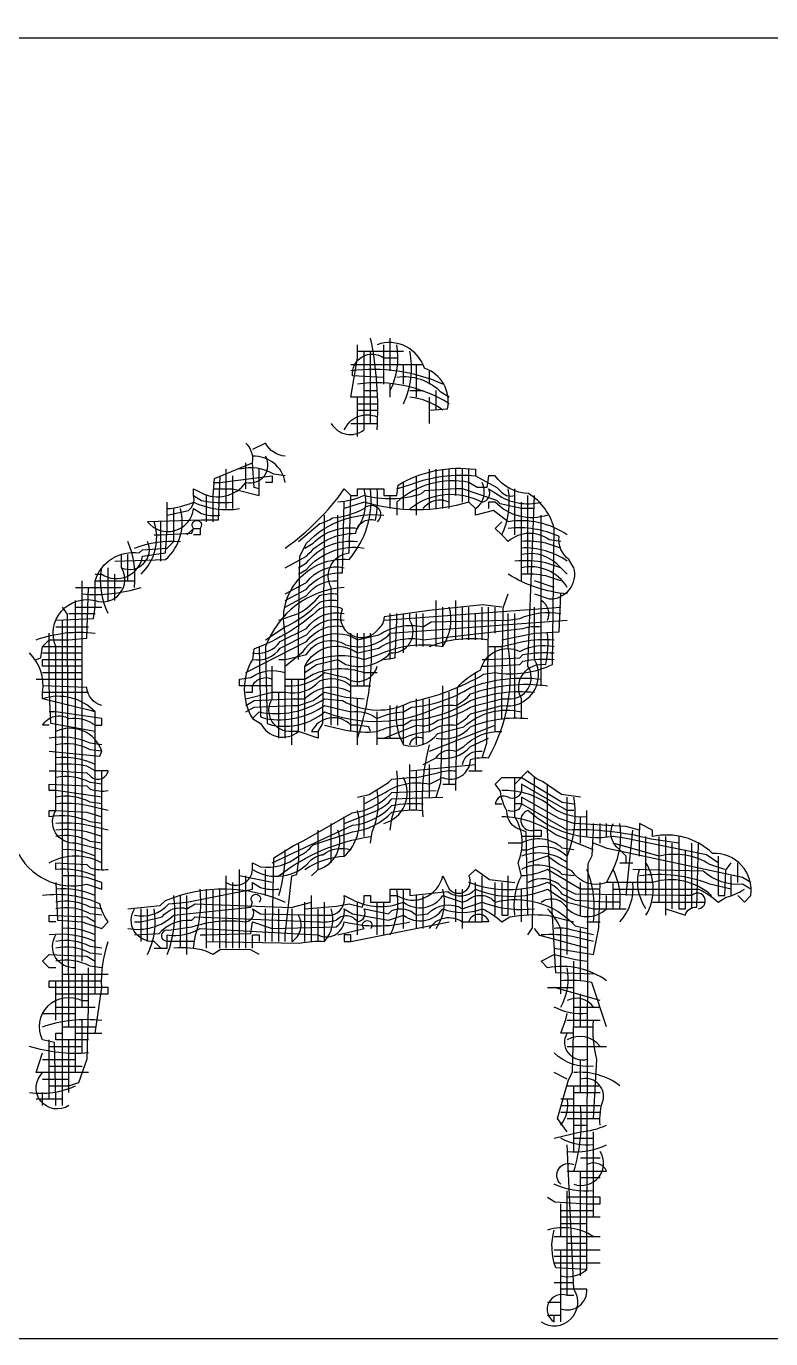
# Model space of a CAD drawing. Extents: x -89996 to 1006241, y -2176 to 440573.
# Drawn here: x 786199 to 786500, y 144545 to 145076 of the extents above; entities that cross this region are included whole.
import ezdxf

# ---------------------------------------------------------------- set-up
doc = ezdxf.new("R2010")
doc.units = 0
doc.header["$LTSCALE"] = 1000
doc.header["$MEASUREMENT"] = 0
doc.layers.add('PUB_TITLE', color=4, linetype='Continuous')
doc.layers.add('填充', color=251, linetype='Continuous')

# ---------------------------------------------------------------- blocks, each defined once
blk = doc.blocks.new('afsdff')
at = {"color": 7, "linetype": 'Continuous'}
for points in [[(2541082.2, 1890095.7, 0.067868), (2541077.2, 1890165.7)], [(2541122.2, 1890110.7), (2541135.9, 1890111.9, 0.383587), (2541118.2, 1890142.7, 0.425782), (2541082.2, 1890160.7)], [(2541047.2, 1890100.7, 0.454104), (2541072.2, 1890095.7), (2541072.2, 1890155.7)], [(2541087.2, 1890135.7), (2541063.4, 1890136.9, -0.650874), (2541087.2, 1890150.7), (2541097.2, 1890150.7)], [(2541092.2, 1890125.7, 0.162278), (2541097.2, 1890160.7)], [(2541102.2, 1890115.7, 0.162278), (2541107.2, 1890155.7)], [(2541132.2, 1890130.7, 0.138079), (2541062.2, 1890140.7)], [(2541137.2, 1890115.7, 0.176175), (2541067.2, 1890130.7)], [(2541137.2, 1890120.7), (2541130.9, 1890124.4, 0.242074), (2541097.2, 1890135.7)], [(2541132.2, 1890110.7, 0.141662), (2541107.2, 1890120.7)], [(2541057.2, 1890095.7, -0.41678), (2541082.2, 1890105.7)], [(2540992.2, 1890050.7), (2540988.4, 1890051.9), (2540987.2, 1890070.7, 0.245916), (2540982.2, 1890085.7)], [(2541012.2, 1890075.7, -0.261951), (2540997.2, 1890085.7), (2540987.2, 1890080.7)], [(2540942.2, 1890045.7), (2540942.2, 1890050.7), (2540948.2, 1890047.7, 0.368216), (2540982.2, 1890055.7, 0.651485), (2540997.2, 1890075.7)], [(2541012.2, 1890055.7, 0.37594), (2540987.2, 1890075.7)], [(2541012.2, 1890060.7), (2541003.4, 1890061.9, 0.202304), (2540977.2, 1890065.7)], [(2541012.2, 1890005.7, 0.083746), (2541057.2, 1890050.7), (2541062.2, 1890045.7), (2541067.2, 1890045.7), (2541067.2, 1890050.7), (2541087.2, 1890050.7), (2541087.2, 1890045.7), (2541097.2, 1890045.7), (2541098.2, 1890053.7, -0.169946), (2541157.2, 1890065.7), (2541157.2, 1890060.7), (2541173.4, 1890051.9), (2541175.9, 1890049.4, 0.312376), (2541187.2, 1890045.7)], [(2540962.2, 1890060.7), (2540960.9, 1890026.9), (2540948.4, 1890026.9), (2540907.2, 1890025.7, 0.672277), (2540942.2, 1890035.7), (2540948.4, 1890031.9, 0.113888), (2540962.2, 1890030.7)], [(2540987.2, 1889875.7), (2540992.2, 1889880.7, 0.199787), (2541042.2, 1889890.7), (2541055.9, 1889889.4, 0.257243), (2541107.8, 1889888.3, 0.079217), (2541163.4, 1889909.4), (2541172.2, 1889910.7, 0.149634), (2541215.9, 1889916.9), (2541217.2, 1890020.7, 0.189534), (2541197.7, 1890047.2, -0.226461), (2541172.2, 1890060.7), (2541167.2, 1890060.7), (2541165.9, 1890051.9), (2541158.4, 1890051.9), (2541152.2, 1890055.7, 0.232761), (2541097.2, 1890040.7), (2541097.2, 1890030.7)], [(2541097.2, 1890050.7), (2541108.4, 1890054.4, -0.116955), (2541157.2, 1890060.7)], [(2541157.2, 1890035.7, 0.377348), (2541162.2, 1890055.7)], [(2540922.2, 1890030.7), (2540938.4, 1890034.4, 0.312376), (2540942.2, 1890045.7), (2540948.4, 1890041.9, 0.071068), (2540972.2, 1890040.7)], [(2541012.2, 1889860.7), (2541012.2, 1889940.7, -0.51783), (2541060.9, 1889996.9, 0.208521), (2541077.2, 1890050.7)], [(2541012.2, 1889990.7), (2541028.4, 1889999.4, -0.22823), (2541065.9, 1890016.9, -0.473879), (2541080.9, 1890026.9, 0.071068), (2541082.2, 1890050.7)], [(2541027.2, 1890005.7), (2541033.4, 1890009.4, -0.242074), (2541067.2, 1890020.7, 0.223304), (2541072.2, 1890050.7)], [(2541047.2, 1889870.7), (2541047.2, 1889975.7, -0.536775), (2541060.9, 1890001.9), (2541062.2, 1890045.7)], [(2541202.2, 1890035.7), (2541192.2, 1890035.7), (2541175.9, 1890039.4), (2541173.4, 1890041.9), (2541147.2, 1890050.7), (2541142.2, 1890050.7), (2541118.4, 1890049.4), (2541115.9, 1890046.9, -0.14492), (2541072.2, 1890045.7, -0.101873), (2541052.2, 1890040.7)], [(2541087.2, 1889860.7), (2541112.2, 1889870.7, 0.24085), (2541128.4, 1889874.4, 0.084026), (2541153.4, 1889884.4), (2541157.2, 1889885.7), (2541177.2, 1889890.7), (2541182.2, 1889890.7, 0.611936), (2541197.2, 1889915.7), (2541202.2, 1890045.7)], [(2541107.2, 1890035.7, -0.300474), (2541162.2, 1890040.7, 0.535184), (2541167.2, 1890050.7), (2541173.4, 1890046.9, 0.220477), (2541207.2, 1890040.7)], [(2541117.2, 1890035.7, -0.377348), (2541137.2, 1890040.7)], [(2541222.2, 1890010.7), (2541213.4, 1890011.9, 0.355326), (2541182.2, 1890010.7), (2541177.2, 1890015.7, 0.154488), (2541182.2, 1890050.7)], [(2540837.2, 1889950.7), (2540865.9, 1889951.9), (2540867.2, 1889960.7), (2540867.2, 1889980.7, -0.374102), (2540900.9, 1890001.9), (2540903.4, 1890004.4), (2540922.2, 1890005.7), (2540927.2, 1890010.7), (2540927.2, 1890035.7)], [(2540867.2, 1889985.7), (2540872.2, 1889985.7, 0.542165), (2540903.4, 1889999.4), (2540920.9, 1890001.9), (2540922.2, 1890020.7), (2540922.2, 1890040.7)], [(2540882.2, 1889995.7), (2540920.9, 1889996.9, 0.287412), (2540932.2, 1890035.7)], [(2540922.2, 1890035.7, 0.086485), (2540942.2, 1890040.7, 0.148998), (2540977.2, 1890035.7)], [(2541012.2, 1889965.7), (2541028.4, 1889974.4, -0.246772), (2541055.9, 1889986.9), (2541057.2, 1890040.7)], [(2541022.2, 1890010.7), (2541038.4, 1890024.4, 0.088412), (2541048.2, 1890028.7, 0.096935), (2541072.2, 1890035.7, -1.114184), (2541082.2, 1890025.7)], [(2541227.2, 1890015.7, 0.190984), (2541182.2, 1890025.7), (2541170.9, 1890034.4), (2541157.2, 1890030.7), (2541157.2, 1890035.7), (2541152.2, 1890040.7, -0.149452), (2541072.2, 1890040.7), (2541057.2, 1890035.7)], [(2541212.2, 1890030.7, -0.288235), (2541172.2, 1890040.7), (2541167.2, 1890040.7), (2541167.2, 1890035.7)], [(2540902.2, 1889985.7, 0.28935), (2540912.2, 1890025.7)], [(2540912.2, 1890015.7), (2540917.2, 1890015.7), (2540940.9, 1890016.9), (2540942.2, 1890020.7, -2.414214), (2540947.2, 1890020.7)], [(2541022.2, 1889920.7), (2541022.2, 1889935.7), (2541023.4, 1889999.4), (2541028.4, 1890009.4, -0.235633), (2541087.2, 1890030.7)], [(2541202.2, 1889970.7), (2541213.4, 1889966.9, 0.507493), (2541232.2, 1889990.7), (2541228.4, 1889996.9, -0.257933), (2541220.9, 1890014.4, 0.135402), (2541182.2, 1890020.7)], [(2540887.2, 1889990.7, 0.691073), (2540907.2, 1890010.7)], [(2540897.2, 1889975.7, 0.123106), (2540892.2, 1890010.7)], [(2540897.2, 1890005.7, -0.114965), (2540932.2, 1890010.7)], [(2541022.2, 1889990.7), (2541028.4, 1889994.4, -0.2615), (2541067.2, 1890010.7)], [(2541022.2, 1889985.7), (2541028.4, 1889989.4, -0.261915), (2541072.2, 1890005.7)], [(2541222.2, 1890005.7), (2541210.9, 1890009.4, 0.071068), (2541192.2, 1890010.7)], [(2541227.2, 1889995.7, 0.165075), (2541192.2, 1890005.7)], [(2540872.2, 1889775.7), (2540852.2, 1889780.7, -0.611936), (2540837.2, 1889805.7), (2540837.2, 1889930.7, -0.615268), (2540867.2, 1889965.7, 0.716283), (2540887.2, 1889990.7), (2540887.2, 1890000.7)], [(2541222.2, 1889990.7), (2541210.9, 1889994.4, 0.071068), (2541187.2, 1889995.7)], [(2541227.2, 1889985.7), (2541222.2, 1889990.7, 0.277977), (2541192.2, 1890000.7)], [(2540877.2, 1889955.7, -0.154488), (2540872.2, 1889990.7)], [(2541012.2, 1889970.7), (2541028.4, 1889979.4, -0.301448), (2541057.2, 1889990.7)], [(2541227.2, 1889970.7, -0.118158), (2541182.2, 1889985.7)], [(2541227.2, 1889975.7, 0.319252), (2541192.2, 1889990.7)], [(2541222.2, 1889980.7), (2541210.9, 1889984.4, 0.071068), (2541192.2, 1889985.7)], [(2540857.2, 1889970.7, 0.09902), (2540902.2, 1889975.7)], [(2541057.2, 1889975.7, 0.295446), (2540997.2, 1889930.7), (2540997.2, 1889925.7), (2540998.4, 1889871.9), (2541002.2, 1889870.7, 0.225072), (2541042.2, 1889880.7, 0.207007), (2541128.4, 1889884.4, -0.113888), (2541142.2, 1889885.7, 0.123106), (2541153.4, 1889894.4, -0.121775), (2541212.2, 1889900.7)], [(2541012.2, 1889960.7), (2541028.4, 1889969.4, -0.26679), (2541052.2, 1889980.7)], [(2541177.2, 1889960.7), (2541162.6, 1889962.4), (2541121.8, 1889958.1), (2541087.5, 1889953.2, -0.224051), (2541083.4, 1889944.4, -0.927561), (2541055.9, 1889959.4, 0.181335), (2541038.4, 1889959.4, -0.097382), (2540988.2, 1889928.7), (2540987.2, 1889920.7, 0.281448), (2540987.2, 1889875.7), (2540993.4, 1889871.9, 0.478861), (2541022.2, 1889865.7), (2541022.2, 1889905.7)], [(2540997.2, 1889935.7), (2541012.2, 1889945.7, 0.091075), (2541038.4, 1889964.4, -0.113888), (2541052.2, 1889965.7)], [(2541007.2, 1889950.7), (2541022.2, 1889955.7, 0.09294), (2541038.4, 1889969.4, -0.113888), (2541052.2, 1889970.7)], [(2541212.2, 1889950.7, 0.375), (2541207.2, 1889965.7)], [(2540987.2, 1889925.7, 0.294207), (2541008.4, 1889934.4), (2541028.4, 1889944.4, -0.301448), (2541057.2, 1889955.7)], [(2541012.2, 1889915.7), (2541025.9, 1889926.9, -0.412347), (2541067.2, 1889935.7), (2541083.4, 1889939.4, -0.202835), (2541117.2, 1889945.7), (2541123.4, 1889949.4), (2541182.2, 1889950.7), (2541190.9, 1889951.9, -0.150256), (2541222.2, 1889955.7)], [(2541027.2, 1889915.7), (2541033.4, 1889919.4, -0.191117), (2541072.2, 1889920.7), (2541083.4, 1889924.4, -0.154783), (2541132.2, 1889930.7, 0.223304), (2541137.2, 1889960.7)], [(2541027.2, 1889910.7), (2541035.9, 1889916.9), (2541052.2, 1889920.7), (2541058.4, 1889916.9, 0.287606), (2541092.2, 1889925.7, 0.611936), (2541107.2, 1889950.7), (2541107.2, 1889955.7)], [(2541072.2, 1889810.7), (2541088.4, 1889819.4, -0.202835), (2541122.2, 1889825.7), (2541132.2, 1889830.7, 0.528748), (2541153.4, 1889844.4, -0.113888), (2541167.2, 1889845.7, 0.167153), (2541182.2, 1889930.7), (2541182.2, 1889955.7)], [(2541082.2, 1889860.7), (2541102.2, 1889860.7, -0.101873), (2541122.2, 1889865.7), (2541128.4, 1889869.4, -0.113888), (2541142.2, 1889870.7, 0.123106), (2541153.4, 1889879.4), (2541177.2, 1889885.7, 0.637653), (2541202.2, 1889920.7), (2541202.2, 1889960.7)], [(2540822.2, 1889935.7, -0.120325), (2540867.2, 1889940.7)], [(2540982.2, 1889910.7), (2541028.4, 1889934.4, -0.301448), (2541057.2, 1889945.7)], [(2540987.2, 1889920.7, 0.294207), (2541008.4, 1889929.4), (2541028.4, 1889939.4, -0.301448), (2541057.2, 1889950.7)], [(2541007.2, 1889920.7), (2541012.2, 1889920.7), (2541028.4, 1889924.4, -0.428571), (2541058.4, 1889931.9, 0.287606), (2541092.2, 1889940.7), (2541227.2, 1889950.7)], [(2541027.2, 1889865.7), (2541027.2, 1889915.7, -0.471496), (2541067.2, 1889925.7), (2541083.4, 1889929.4, -0.202835), (2541117.2, 1889935.7), (2541193.4, 1889944.4, -0.113888), (2541207.2, 1889945.7)], [(2541067.2, 1889860.7, 0.107041), (2541077.2, 1889940.7)], [(2541122.2, 1889930.7, -0.133918), (2541167.2, 1889935.7)], [(2541142.2, 1889820.7), (2541143.4, 1889899.4, -0.10594), (2541161.2, 1889912.7, -0.484768), (2541190.9, 1889926.9, -0.172355), (2541217.2, 1889930.7)], [(2541167.2, 1889930.7), (2541177.2, 1889930.7), (2541193.4, 1889934.4, -0.071068), (2541217.2, 1889935.7)], [(2541192.2, 1889875.7), (2541192.2, 1889890.7, -0.618717), (2541210.9, 1889916.9, 0.071068), (2541212.2, 1889940.7)], [(2540867.2, 1889880.7), (2540863.4, 1889881.9), (2540827.2, 1889890.7), (2540827.2, 1889895.7, 0.232812), (2540817.2, 1889925.7)], [(2540992.2, 1889930.7), (2540993.4, 1889876.9), (2540997.2, 1889875.7, 0.198522), (2541042.2, 1889885.7), (2541062.2, 1889880.7, -0.20335), (2541082.2, 1889875.7, -0.101873), (2541102.2, 1889880.7), (2541108.4, 1889884.4, 0.123731), (2541153.4, 1889899.4, -0.121616), (2541207.2, 1889905.7)], [(2541162.2, 1889920.7), (2541167.2, 1889920.7), (2541190.9, 1889921.9), (2541193.4, 1889924.4, -0.071068), (2541217.2, 1889925.7)], [(2540982.2, 1889895.7), (2540987.2, 1889895.7), (2540987.2, 1889900.7), (2540982.2, 1889900.7), (2540977.2, 1889900.7), (2540977.2, 1889905.7), (2540985.9, 1889906.9, -0.244141), (2541012.2, 1889910.7)], [(2541077.2, 1889865.7), (2541075.9, 1889869.4), (2541067.2, 1889870.7), (2541062.2, 1889870.7, 0.523207), (2541032.2, 1889865.7), (2541037.2, 1889865.7), (2541037.2, 1889860.7), (2541022.2, 1889865.7), (2541017.2, 1889865.7, -0.611936), (2541002.2, 1889890.7), (2541002.2, 1889915.7)], [(2541012.2, 1889900.7, 0.207527), (2541042.2, 1889910.7), (2541058.4, 1889906.9, 0.538736), (2541082.2, 1889915.7)], [(2541012.2, 1889905.7), (2541027.2, 1889905.7), (2541033.4, 1889909.4, -0.191117), (2541072.2, 1889910.7), (2541082.2, 1889910.7)], [(2541162.2, 1889915.7), (2541167.2, 1889915.7), (2541190.9, 1889916.9), (2541193.4, 1889919.4, -0.071068), (2541217.2, 1889920.7)], [(2540982.2, 1889890.7), (2541002.2, 1889895.7), (2541012.2, 1889895.7, 0.270349), (2541038.4, 1889904.4, -0.28411), (2541062.2, 1889900.7), (2541077.2, 1889900.7)], [(2541002.2, 1889900.7), (2540987.2, 1889900.7, -0.414214), (2541002.2, 1889905.7)], [(2540872.2, 1889885.7, -0.325944), (2540860.9, 1889899.4), (2540827.2, 1889900.7)], [(2540867.2, 1889665.7), (2540867.2, 1889880.7, 0.28935), (2540827.2, 1889890.7)], [(2540982.2, 1889885.7), (2540988.4, 1889889.4), (2541017.2, 1889890.7), (2541027.2, 1889890.7, -0.358851), (2541062.2, 1889895.7)], [(2541042.2, 1889870.7), (2541058.4, 1889866.9, 0.071068), (2541082.2, 1889865.7, -0.101873), (2541102.2, 1889870.7), (2541108.4, 1889874.4, 0.123731), (2541153.4, 1889889.4, -0.116955), (2541202.2, 1889895.7)], [(2541097.2, 1889885.7, 0.162278), (2541102.2, 1889855.7, 0.324049), (2541128.4, 1889864.4), (2541148.4, 1889869.4, -0.251327), (2541192.2, 1889880.7)], [(2540832.2, 1889870.7), (2540827.2, 1889870.7, -0.414214), (2540847.2, 1889875.7, -0.20335), (2540867.2, 1889870.7), (2540872.2, 1889870.7), (2540872.2, 1889875.7), (2540837.2, 1889880.7), (2540832.2, 1889880.7)], [(2541127.2, 1889860.7, 0.270349), (2541153.4, 1889869.4, -0.122118), (2541197.2, 1889875.7)], [(2540832.2, 1889850.7), (2540870.9, 1889846.9), (2540872.2, 1889850.7, 0.458905), (2540837.2, 1889865.7)], [(2540872.2, 1889855.7), (2540863.4, 1889856.9, 0.150256), (2540832.2, 1889860.7)], [(2541107.2, 1889855.7, -0.535184), (2541117.2, 1889860.7)], [(2541117.2, 1889840.7), (2541127.2, 1889845.7, -0.375), (2541142.2, 1889850.7), (2541148.4, 1889854.4, -0.220738), (2541177.2, 1889865.7)], [(2540872.2, 1889850.7), (2540863.4, 1889851.9, 0.172355), (2540837.2, 1889855.7)], [(2541117.2, 1889800.7, -0.082763), (2541122.2, 1889855.7)], [(2541127.2, 1889845.7, 0.270349), (2541153.4, 1889854.4), (2541167.2, 1889860.7)], [(2540867.2, 1889840.7, 0.128288), (2540837.2, 1889845.7)], [(2541147.2, 1889840.7, -0.409401), (2541162.2, 1889850.7)], [(2540832.2, 1889835.7), (2540837.2, 1889835.7), (2540860.9, 1889834.4), (2540863.4, 1889831.9, 0.589704), (2540877.2, 1889835.7), (2540867.2, 1889835.7), (2540860.9, 1889839.4, 0.071068), (2540837.2, 1889840.7)], [(2540872.2, 1889825.7), (2540863.4, 1889826.9, 0.172355), (2540837.2, 1889830.7)], [(2541067.2, 1889815.7), (2541076.2, 1889817.7), (2541090.9, 1889826.9), (2541093.4, 1889829.4), (2541107.2, 1889830.7), (2541112.2, 1889830.7), (2541128.4, 1889834.4, -0.113888), (2541142.2, 1889835.7)], [(2541092.2, 1889790.7), (2541093.4, 1889799.4, 0.113888), (2541097.2, 1889835.7)], [(2541237.2, 1889815.7), (2541222.9, 1889817.9), (2541208.2, 1889827.7, -0.133918), (2541197.2, 1889835.7), (2541187.2, 1889825.7)], [(2540872.2, 1889815.7), (2540837.2, 1889820.7), (2540832.2, 1889820.7), (2540832.2, 1889825.7), (2540860.9, 1889824.4), (2540863.4, 1889821.9, 0.113888), (2540877.2, 1889820.7)], [(2541087.2, 1889795.7, 0.488618), (2541102.2, 1889830.7)], [(2541197.2, 1889725.7), (2541195.9, 1889789.4), (2541192.2, 1889790.7, -0.352951), (2541181.2, 1889805.2, -0.10011), (2541176.2, 1889820.2), (2541172.2, 1889825.7), (2541177.2, 1889830.7), (2541192.2, 1889830.7), (2541223.4, 1889811.9), (2541232.2, 1889810.7)], [(2541232.2, 1889805.7), (2541227.2, 1889805.7), (2541192.2, 1889825.7), (2541192.2, 1889820.7, -0.535184), (2541182.2, 1889815.7, 0.535184), (2541172.2, 1889810.7), (2541177.2, 1889810.7)], [(2541187.2, 1889725.7, -0.146769), (2541192.2, 1889755.7), (2541189.7, 1889765.7, 0.246497), (2541187.2, 1889800.7), (2541187.2, 1889830.7)], [(2540872.2, 1889810.7), (2540863.4, 1889811.9, 0.172355), (2540837.2, 1889815.7)], [(2541002.2, 1889705.7), (2541003.4, 1889769.4), (2541018.2, 1889778.7), (2541026.2, 1889782.7), (2541063.2, 1889803.7), (2541072.2, 1889805.7, 0.127395), (2541093.4, 1889819.4), (2541127.2, 1889820.7)], [(2541057.2, 1889795.7), (2541082.2, 1889805.7, 0.123106), (2541093.4, 1889814.4), (2541132.2, 1889815.7)], [(2541077.2, 1889780.7), (2541078.4, 1889789.4, 0.150256), (2541082.2, 1889820.7)], [(2541242.2, 1889800.7, -0.207527), (2541212.2, 1889810.7, 0.165075), (2541177.2, 1889820.7)], [(2541357.2, 1889740.7), (2541362.2, 1889735.7), (2541367.2, 1889740.7, 0.468469), (2541337.9, 1889772.9, 0.252107), (2541292.2, 1889785.7), (2541292.2, 1889790.7), (2541282.2, 1889795.7), (2541282.2, 1889790.7), (2541271.8, 1889793.3), (2541232.2, 1889795.7), (2541220.9, 1889799.4), (2541192.2, 1889815.7), (2541192.2, 1889810.7, -0.535184), (2541182.2, 1889805.7)], [(2541192.2, 1889775.7), (2541197.2, 1889775.7, -0.319894), (2541227.2, 1889770.7, 0.133918), (2541232.2, 1889815.7)], [(2540872.2, 1889795.7), (2540863.4, 1889796.9, 0.150256), (2540832.2, 1889800.7), (2540832.2, 1889805.7), (2540837.2, 1889805.7), (2540860.9, 1889804.4), (2540872.2, 1889800.7)], [(2540877.2, 1889805.7), (2540860.9, 1889809.4, 0.071068), (2540837.2, 1889810.7)], [(2540987.2, 1889760.7), (2540987.2, 1889765.7), (2540993.2, 1889762.7, 0.204754), (2541022.2, 1889770.7, 0.123106), (2541033.4, 1889779.4), (2541063.4, 1889789.4, 0.18494), (2541093.4, 1889804.4, -0.071068), (2541117.2, 1889805.7)], [(2541002.2, 1889765.7), (2541063.4, 1889794.4, 0.18494), (2541093.4, 1889809.4, -0.071068), (2541117.2, 1889810.7)], [(2541027.2, 1889760.7, -0.141676), (2541057.2, 1889770.7, 0.285009), (2541067.2, 1889805.7)], [(2541312.2, 1889780.7), (2541291.2, 1889783.7, 0.07322), (2541227.2, 1889790.7), (2541192.2, 1889810.7), (2541187.2, 1889810.7)], [(2541342.2, 1889765.7), (2541333.4, 1889771.9), (2541270.9, 1889784.4), (2541262.2, 1889785.7, -0.229939), (2541197.2, 1889805.7, 0.996534), (2541202.2, 1889790.7), (2541207.2, 1889790.7), (2541207.2, 1889785.7), (2541197.2, 1889785.7), (2541192.2, 1889785.7)], [(2540877.2, 1889790.7), (2540860.9, 1889794.4, 0.071068), (2540837.2, 1889795.7)], [(2541247.2, 1889775.7), (2541218.4, 1889786.9, 0.163847), (2541177.2, 1889800.7)], [(2541222.2, 1889450.7, 0.236068), (2541242.2, 1889455.7), (2541242.2, 1889480.7), (2541243.2, 1889765.2), (2541246.2, 1889771.2), (2541247.2, 1889790.7), (2541247.2, 1889795.7)], [(2541257.2, 1889750.7), (2541262.2, 1889760.7, 0.154488), (2541267.2, 1889795.7)], [(2541272.2, 1889765.7), (2541272.2, 1889770.7), (2541267.2, 1889775.7, -0.377348), (2541262.2, 1889795.7)], [(2540872.2, 1889785.7), (2540860.9, 1889789.4, 0.071068), (2540837.2, 1889790.7)], [(2540872.2, 1889780.7), (2540863.4, 1889781.9, 0.172355), (2540837.2, 1889785.7)], [(2541007.2, 1889755.7, -0.129377), (2541077.2, 1889785.7)], [(2541032.2, 1889755.7), (2541037.2, 1889760.7, 0.446881), (2541052.2, 1889790.7)], [(2541232.2, 1889775.7), (2541223.4, 1889776.9, 0.315622), (2541192.2, 1889780.7), (2541182.2, 1889780.7)], [(2540747.2, 1889775.7), (2540747.2, 1889780.7), (2540792.2, 1889770.7), (2540797.2, 1889775.7), (2540807.2, 1889775.7, 0.36115), (2540860.9, 1889749.4), (2540872.2, 1889745.7), (2540872.2, 1889750.7), (2540860.9, 1889754.4, 0.071068), (2540842.2, 1889755.7)], [(2540867.2, 1889770.7, 0.125644), (2540842.2, 1889775.7)], [(2540967.2, 1889750.7, 0.580784), (2540987.2, 1889760.7, 0.369924), (2541030.9, 1889766.9, -0.171293), (2541040.9, 1889771.9, -0.242956), (2541062.2, 1889775.7)], [(2541007.2, 1889740.7, 0.077256), (2541012.2, 1889775.7)], [(2541012.2, 1889705.7), (2541012.2, 1889710.7), (2541017.2, 1889755.7), (2541020.9, 1889756.9, 0.071068), (2541022.2, 1889780.7)], [(2541227.2, 1889765.7, 0.264226), (2541192.2, 1889770.7)], [(2541347.2, 1889760.7), (2541335.9, 1889764.4, 0.203204), (2541297.2, 1889770.7), (2541262.2, 1889780.7)], [(2541302.2, 1889730.7), (2541317.2, 1889725.7, -0.369924), (2541325.9, 1889731.9), (2541327.2, 1889780.7)], [(2540832.2, 1889765.7, -0.265564), (2540872.2, 1889765.7)], [(2540867.2, 1889755.7, 0.128288), (2540837.2, 1889760.7), (2540837.2, 1889765.7), (2540860.9, 1889764.4), (2540863.4, 1889761.9, 0.113888), (2540877.2, 1889760.7)], [(2541232.2, 1889755.7), (2541223.4, 1889756.9, 0.315622), (2541192.2, 1889760.7)], [(2541337.2, 1889740.7, 0.266412), (2541292.2, 1889750.7), (2541257.2, 1889750.7, -0.364269), (2541230.9, 1889759.4), (2541220.9, 1889764.4), (2541212.2, 1889770.7), (2541197.2, 1889765.7)], [(2541287.2, 1889725.7, 0.272957), (2541287.2, 1889765.7)], [(2541092.2, 1889740.7), (2541097.2, 1889740.7, 0.517043), (2541132.2, 1889755.7), (2541137.2, 1889745.7, 0.895043), (2541152.2, 1889755.7), (2541157.2, 1889760.7), (2541167.9, 1889752.9), (2541187.2, 1889750.7)], [(2541152.2, 1889720.7, -0.787829), (2541167.2, 1889720.7), (2541162.2, 1889720.7), (2541162.2, 1889750.7), (2541162.2, 1889755.7)], [(2541252.2, 1889745.7), (2541237.2, 1889745.7), (2541218.4, 1889756.9), (2541212.2, 1889760.7, -0.101873), (2541192.2, 1889755.7)], [(2541327.2, 1889730.7, 1.432919), (2541322.2, 1889740.7), (2541312.2, 1889740.7), (2541233.4, 1889741.9), (2541223.4, 1889746.9, 0.347618), (2541197.2, 1889750.7)], [(2541247.2, 1889720.7, 0.123106), (2541242.2, 1889760.7)], [(2541267.2, 1889730.7, 0.146769), (2541262.2, 1889760.7)], [(2541367.2, 1889745.7), (2541360.9, 1889749.4, -0.207527), (2541330.9, 1889759.4), (2541277.2, 1889760.7)], [(2541287.2, 1889730.7, -0.223304), (2541282.2, 1889760.7)], [(2541352.2, 1889745.7), (2541335.9, 1889749.4, 0.129377), (2541282.2, 1889755.7)], [(2540837.2, 1889750.7), (2540838.4, 1889721.9), (2540857.2, 1889720.7), (2540860.9, 1889719.4), (2540872.2, 1889715.7), (2540877.2, 1889720.7, -0.120449), (2540870.9, 1889734.4, 0.140055), (2540827.2, 1889740.7)], [(2540867.2, 1889740.7, 0.128288), (2540837.2, 1889745.7)], [(2540892.2, 1889730.7), (2540916.7, 1889733.1), (2540920.9, 1889736.9, -0.209632), (2541012.2, 1889735.7)], [(2540892.2, 1889715.7, 0.238607), (2540927.2, 1889725.7), (2540985.9, 1889731.9), (2540987.2, 1889735.7, -2.414214), (2540992.2, 1889735.7)], [(2540897.2, 1889725.7, 0.270349), (2540923.4, 1889734.4), (2540937.2, 1889735.7), (2540987.2, 1889745.7), (2540987.2, 1889750.7), (2540993.4, 1889746.9, 0.113888), (2541007.2, 1889745.7)], [(2540942.2, 1889700.7), (2540943.4, 1889709.4, 0.113888), (2540947.2, 1889745.7)], [(2541027.2, 1889730.7), (2541051.2, 1889732.7), (2541060.9, 1889734.4), (2541070.9, 1889731.9), (2541072.2, 1889735.7), (2541072.2, 1889740.7), (2541077.2, 1889740.7), (2541077.2, 1889735.7), (2541092.2, 1889735.7), (2541092.2, 1889745.7), (2541107.2, 1889745.7), (2541107.2, 1889740.7), (2541136.2, 1889743.7, 0.388895), (2541157.2, 1889745.7, 0.20404), (2541212.2, 1889745.7), (2541227.2, 1889735.7), (2541247.2, 1889730.7), (2541272.2, 1889730.7)], [(2541092.2, 1889710.7, 0.162278), (2541097.2, 1889745.7)], [(2541127.2, 1889715.7, 0.223304), (2541132.2, 1889745.7)], [(2541267.2, 1889735.7), (2541257.2, 1889735.7), (2541233.4, 1889736.9), (2541223.4, 1889741.9, 0.123106), (2541212.2, 1889750.7, -0.190291), (2541152.2, 1889750.7)], [(2541262.2, 1889745.7), (2541327.2, 1889745.7, -0.081278), (2541342.2, 1889735.7), (2541348.4, 1889739.4, 0.089443), (2541362.2, 1889745.7)], [(2541267.2, 1889720.7, 0.220409), (2541277.2, 1889750.7)], [(2540872.2, 1889730.7), (2540863.4, 1889731.9, 0.172355), (2540837.2, 1889735.7)], [(2540872.2, 1889725.7), (2540863.4, 1889726.9, 0.172355), (2540837.2, 1889730.7)], [(2540897.2, 1889710.7), (2540915.9, 1889711.9, -0.234128), (2540940.9, 1889721.9), (2540943.4, 1889724.4), (2541037.2, 1889720.7, 0.087559), (2541050.9, 1889721.9, -0.505679), (2541067.2, 1889720.7, 0.535184), (2541072.2, 1889730.7), (2541090.9, 1889726.9), (2541093.4, 1889729.4, -0.298752), (2541112.2, 1889725.7), (2541120.9, 1889726.9, -0.347618), (2541147.2, 1889730.7), (2541150.9, 1889731.9), (2541162.2, 1889735.7), (2541165.9, 1889734.4, 0.113888), (2541202.2, 1889730.7)], [(2540897.2, 1889720.7), (2540902.2, 1889720.7), (2540918.4, 1889724.4, -0.320465), (2540937.2, 1889730.7), (2540943.4, 1889734.4), (2541016.7, 1889731.7), (2541032.2, 1889735.7)], [(2540912.2, 1889700.7), (2540917.2, 1889700.7), (2540922.2, 1889700.7), (2540922.2, 1889705.7, -1.104115), (2540923.4, 1889714.4), (2540940.9, 1889716.9, -0.113888), (2540982.2, 1889720.7, 0.535184), (2540987.2, 1889730.7), (2540993.4, 1889726.9), (2541037.2, 1889725.7), (2541047.2, 1889725.7, 0.409401), (2541057.2, 1889740.7), (2541063.2, 1889737.7, 0.221003), (2541102.2, 1889735.7, 0.432311), (2541132.2, 1889740.7), (2541135.9, 1889739.4), (2541147.2, 1889735.7), (2541150.9, 1889736.9, -0.430291), (2541172.2, 1889735.7, -0.279958), (2541233.2, 1889717.7), (2541242.2, 1889715.7)], [(2540922.2, 1889695.7, 0.125175), (2540927.2, 1889740.7)], [(2541207.2, 1889735.7, -0.467336), (2541227.2, 1889730.7, 0.395949), (2541257.2, 1889730.7), (2541257.2, 1889740.7)], [(2540917.2, 1889700.7), (2540912.2, 1889705.7, -0.611936), (2540897.2, 1889730.7)], [(2540907.2, 1889695.7, 0.154488), (2540912.2, 1889730.7)], [(2540947.2, 1889710.7), (2540952.2, 1889710.7), (2540985.9, 1889711.9), (2540987.2, 1889720.7), (2541002.2, 1889715.7), (2541050.9, 1889716.9, 0.290211), (2541057.2, 1889730.7), (2541063.4, 1889726.9), (2541090.9, 1889721.9), (2541102.2, 1889725.7, 0.432311), (2541132.2, 1889730.7, 0.193916), (2541162.2, 1889730.7, -0.081278), (2541177.2, 1889720.7), (2541183.4, 1889724.4, -0.071068), (2541212.2, 1889725.7), (2541232.2, 1889720.7)], [(2540952.2, 1889705.7), (2541023.4, 1889704.4, -0.071068), (2541042.2, 1889705.7, 0.259426), (2541047.2, 1889730.7)], [(2541017.2, 1889730.7), (2541017.2, 1889705.7, 0.414214), (2541022.2, 1889725.7)], [(2541052.2, 1889710.7), (2541072.2, 1889715.7, -2.414214), (2541077.2, 1889715.7)], [(2541122.2, 1889715.7, -0.433033), (2541147.2, 1889720.7), (2541162.2, 1889720.7)], [(2541222.2, 1889665.7), (2541222.2, 1889715.7, 0.081278), (2541212.2, 1889730.7)], [(2540867.2, 1889710.7, 0.125644), (2540842.2, 1889715.7)], [(2540942.2, 1889705.7), (2540937.2, 1889705.7), (2540922.2, 1889705.7), (2540922.2, 1889710.7, 0.182402), (2540947.2, 1889715.7), (2541037.2, 1889710.7, 0.505171), (2541057.2, 1889720.7, 0.124617), (2541107.2, 1889720.7)], [(2541247.2, 1889710.7), (2541230.9, 1889714.4, 0.113888), (2541217.2, 1889715.7)], [(2540867.2, 1889705.7, 0.135402), (2540832.2, 1889710.7)], [(2540852.2, 1889685.7, -0.611936), (2540837.2, 1889710.7)], [(2540872.2, 1889700.7), (2540863.4, 1889701.9, 0.172355), (2540837.2, 1889705.7)], [(2540872.2, 1889695.7), (2540863.4, 1889696.9, 0.172355), (2540837.2, 1889700.7)], [(2540867.2, 1889635.7), (2540872.2, 1889670.7, -0.09275), (2540877.2, 1889705.7)], [(2541247.2, 1889705.7), (2541230.9, 1889709.4, 0.071068), (2541207.2, 1889710.7)], [(2540872.2, 1889685.7), (2540863.4, 1889686.9, 0.172355), (2540837.2, 1889690.7)], [(2540992.2, 1889695.7), (2540985.9, 1889699.4), (2540962.7, 1889699.7), (2540957.2, 1889695.7), (2540951.2, 1889698.7, 0.071068), (2540927.2, 1889700.7)], [(2541257.2, 1889675.7, 0.205258), (2541212.2, 1889685.7), (2541207.2, 1889690.7), (2541217.2, 1889695.7), (2541233.4, 1889691.9), (2541242.2, 1889690.7)], [(2541222.2, 1889655.7, 0.171293), (2541227.2, 1889685.7)], [(2541257.2, 1889640.7), (2541245.9, 1889674.4, 0.071068), (2541222.2, 1889675.7)], [(2540837.2, 1889580.7), (2540837.2, 1889585.7), (2540836.2, 1889628.7), (2540827.2, 1889630.7, -0.724571), (2540857.2, 1889660.7), (2540862.2, 1889660.7)], [(2541247.2, 1889655.7, 0.377348), (2541227.2, 1889660.7)], [(2541242.2, 1889650.7, -0.151606), (2541217.2, 1889655.7)], [(2540827.2, 1889640.7, -0.113888), (2540872.2, 1889645.7)], [(2541247.2, 1889570.7), (2541249.7, 1889615.7, -0.081161), (2541247.2, 1889645.7)], [(2541242.2, 1889615.7, -0.666667), (2541227.2, 1889635.7)], [(2541252.2, 1889625.7, 0.378701), (2541227.2, 1889630.7)], [(2540862.2, 1889620.7, -0.09902), (2540817.2, 1889625.7)], [(2541247.2, 1889610.7, -0.232812), (2541217.2, 1889620.7)], [(2540847.2, 1889580.7, -0.917088), (2540827.2, 1889605.7)], [(2541267.2, 1889595.7, 0.19411), (2541232.2, 1889605.7)], [(2541252.2, 1889565.7, -0.09902), (2541254.7, 1889585.7, 0.549303), (2541237.2, 1889600.7)], [(2540817.2, 1889590.7, 0.146769), (2540852.2, 1889595.7)], [(2541222.2, 1889565.7, 0.216752), (2541227.2, 1889585.7)], [(2541232.2, 1889530.7, 0.100073), (2541237.2, 1889580.7)], [(2541217.2, 1889555.7), (2541237.2, 1889560.7, 0.09017), (2541257.2, 1889565.7)], [(2541247.2, 1889550.7, -0.162278), (2541222.2, 1889555.7)], [(2541207.2, 1889415.7, 0.819804), (2541232.2, 1889440.7), (2541227.2, 1889550.7)], [(2541227.2, 1889545.7, 0.146769), (2541257.2, 1889550.7)], [(2541232.2, 1889520.7, 0.716283), (2541252.2, 1889545.7)], [(2541222.2, 1889520.7, -0.857984), (2541232.2, 1889535.7)], [(2541227.2, 1889530.7), (2541257.2, 1889530.7, 0.414214), (2541242.2, 1889535.7)], [(2541247.2, 1889515.7, -0.140055), (2541217.2, 1889520.7)], [(2541247.2, 1889480.7, 0.223537), (2541212.2, 1889485.7)], [(2541242.2, 1889455.7), (2541218.4, 1889456.9, -0.156788), (2541217.2, 1889485.7)], [(2541232.2, 1889435.7), (2541227.2, 1889435.7, 0.920133), (2541217.2, 1889415.7), (2541217.2, 1889420.7)], [(2541222.2, 1889425.7, 0.53857), (2541242.2, 1889440.7), (2541222.2, 1889440.7)]]:
    blk.add_lwpolyline(points, format="xyb", dxfattribs=at)
for points in [[(2541092.2, 1890140.7), (2541092.2, 1890165.7)], [(2541082.2, 1890120.7), (2541062.2, 1890120.7), (2541067.2, 1890150.7), (2541067.2, 1890160.7)], [(2541067.2, 1890155.7), (2541102.2, 1890155.7)], [(2541077.2, 1890100.7), (2541077.2, 1890155.7)], [(2541087.2, 1890130.7), (2541087.2, 1890160.7)], [(2541062.2, 1890145.7), (2541117.2, 1890145.7)], [(2541102.2, 1890130.7), (2541102.2, 1890145.7)], [(2541112.2, 1890120.7), (2541112.2, 1890145.7)], [(2541122.2, 1890130.7), (2541122.2, 1890140.7)], [(2541072.2, 1890125.7), (2541082.2, 1890125.7)], [(2541092.2, 1890120.7), (2541092.2, 1890130.7)], [(2541107.2, 1890125.7), (2541117.2, 1890125.7)], [(2541127.2, 1890110.7), (2541127.2, 1890125.7)], [(2541067.2, 1890090.7), (2541067.2, 1890120.7)], [(2541067.2, 1890115.7), (2541082.2, 1890115.7)], [(2541122.2, 1890100.7), (2541122.2, 1890120.7)], [(2541067.2, 1890110.7), (2541082.2, 1890110.7)], [(2541062.2, 1890100.7), (2541082.2, 1890100.7)], [(2540957.2, 1890025.7), (2540957.2, 1890045.7), (2540958.2, 1890058.7), (2540987.2, 1890070.7)], [(2540957.2, 1890050.7), (2540972.2, 1890050.7), (2540992.2, 1890045.7), (2540992.2, 1890065.7)], [(2540967.2, 1890035.7), (2540967.2, 1890065.7)], [(2540982.2, 1890050.7), (2540982.2, 1890070.7)], [(2541122.2, 1890035.7), (2541122.2, 1890065.7)], [(2541127.2, 1890035.7), (2541127.2, 1890065.7)], [(2541132.2, 1890035.7), (2541132.2, 1890065.7)], [(2541137.2, 1890035.7), (2541137.2, 1890065.7)], [(2541142.2, 1890045.7), (2541142.2, 1890065.7)], [(2541147.2, 1890040.7), (2541147.2, 1890065.7)], [(2541152.2, 1890040.7), (2541152.2, 1890065.7)], [(2540957.2, 1890055.7), (2540962.2, 1890055.7), (2541002.2, 1890060.7), (2541002.2, 1890055.7), (2540997.2, 1890055.7)], [(2540972.2, 1890035.7), (2540972.2, 1890060.7)], [(2541102.2, 1890035.7), (2541102.2, 1890055.7)], [(2541112.2, 1890030.7), (2541112.2, 1890060.7)], [(2540952.2, 1890025.7), (2540952.2, 1890045.7)], [(2541092.2, 1890035.7), (2541092.2, 1890045.7)], [(2541187.2, 1890015.7), (2541187.2, 1890050.7)], [(2541197.2, 1889985.7), (2541197.2, 1890045.7)], [(2541192.2, 1889980.7), (2541192.2, 1890040.7)], [(2540917.2, 1889995.7), (2540917.2, 1890025.7)], [(2541037.2, 1889865.7), (2541040.9, 1889871.9), (2541042.2, 1890020.7), (2541042.2, 1890030.7)], [(2541052.2, 1889870.7), (2541052.2, 1890030.7)], [(2541177.2, 1890015.7), (2541172.2, 1890020.7), (2541177.2, 1890025.7)], [(2541207.2, 1889900.7), (2541207.2, 1890030.7)], [(2540937.2, 1890015.7), (2540942.2, 1890020.7), (2540947.2, 1890020.7), (2540947.2, 1890015.7), (2540942.2, 1890015.7)], [(2540892.2, 1889980.7), (2540892.2, 1890000.7)], [(2540877.2, 1889965.7), (2540877.2, 1889990.7)], [(2540882.2, 1889965.7), (2540882.2, 1889985.7)], [(2540822.2, 1889920.7), (2540825.9, 1889921.9), (2540827.2, 1889930.7), (2540832.2, 1889935.7), (2540847.2, 1889935.7), (2540860.9, 1889936.9), (2540862.2, 1889975.7)], [(2540852.2, 1889975.7), (2540887.2, 1889975.7)], [(2540857.2, 1889690.7), (2540857.2, 1889980.7)], [(2540867.2, 1889980.7), (2540897.2, 1889980.7)], [(2541217.2, 1889975.7), (2541202.2, 1889980.7)], [(2540852.2, 1889605.7), (2540852.2, 1889965.7)], [(2541127.2, 1889930.7), (2541127.2, 1889965.7)], [(2541142.2, 1889935.7), (2541142.2, 1889965.7)], [(2541177.2, 1889875.7), (2541177.2, 1889885.7), (2541178.2, 1889960.2), (2541182.2, 1889970.7)], [(2541177.2, 1889935.7), (2541202.2, 1889940.7), (2541220.9, 1889941.9), (2541222.2, 1889970.7)], [(2540847.2, 1889640.7), (2540846.2, 1889955.2), (2540842.2, 1889960.7)], [(2540847.2, 1889955.7), (2540867.2, 1889955.7)], [(2540852.2, 1889960.7), (2540872.2, 1889960.7)], [(2541087.2, 1889950.7), (2541222.2, 1889960.7)], [(2541087.2, 1889920.7), (2541095.9, 1889921.9), (2541097.2, 1889950.7), (2541097.2, 1889955.7)], [(2541092.2, 1889920.7), (2541092.2, 1889955.7)], [(2541102.2, 1889925.7), (2541102.2, 1889955.7)], [(2541112.2, 1889930.7), (2541112.2, 1889955.7)], [(2541117.2, 1889930.7), (2541117.2, 1889955.7)], [(2541132.2, 1889930.7), (2541132.2, 1889960.7)], [(2541147.2, 1889935.7), (2541147.2, 1889960.7)], [(2541152.2, 1889935.7), (2541152.2, 1889960.7)], [(2541157.2, 1889935.7), (2541157.2, 1889955.7)], [(2541162.2, 1889845.7), (2541165.9, 1889856.9), (2541167.2, 1889945.7), (2541167.2, 1889960.7)], [(2541162.2, 1889935.7), (2541162.2, 1889960.7)], [(2541172.2, 1889940.7), (2541172.2, 1889960.7)], [(2541187.2, 1889875.7), (2541187.2, 1889955.7)], [(2540837.2, 1889945.7), (2540862.2, 1889945.7)], [(2540842.2, 1889580.7), (2540842.2, 1889950.7)], [(2540867.2, 1889865.7), (2540833.4, 1889871.9), (2540832.2, 1889900.7), (2540832.2, 1889940.7)], [(2541062.2, 1889865.7), (2541062.2, 1889940.7)], [(2541067.2, 1889900.7), (2541067.2, 1889940.7)], [(2541072.2, 1889900.7), (2541072.2, 1889940.7)], [(2540827.2, 1889930.7), (2540857.2, 1889930.7)], [(2540827.2, 1889925.7), (2540857.2, 1889925.7)], [(2541172.2, 1889865.7), (2541172.2, 1889930.7)], [(2540857.2, 1889915.7), (2540827.2, 1889915.7), (2540827.2, 1889920.7), (2540857.2, 1889920.7)], [(2540822.2, 1889905.7), (2540857.2, 1889905.7)], [(2540827.2, 1889910.7), (2540857.2, 1889910.7)], [(2541017.2, 1889855.7), (2541017.2, 1889905.7)], [(2541157.2, 1889835.7), (2541157.2, 1889910.7)], [(2540827.2, 1889895.7), (2540862.2, 1889895.7)], [(2540982.2, 1889880.7), (2540988.4, 1889884.4), (2541017.2, 1889885.7), (2541022.2, 1889885.7), (2541033.4, 1889889.4), (2541042.2, 1889895.7), (2541058.4, 1889891.9), (2541072.2, 1889890.7)], [(2541007.2, 1889860.7), (2541007.2, 1889895.7)], [(2541127.2, 1889815.7), (2541130.9, 1889826.9), (2541132.2, 1889885.7), (2541132.2, 1889900.7)], [(2541137.2, 1889825.7), (2541137.2, 1889895.7)], [(2541067.2, 1889855.7), (2541067.2, 1889890.7)], [(2541092.2, 1889860.7), (2541092.2, 1889885.7)], [(2541102.2, 1889855.7), (2541102.2, 1889885.7)], [(2541112.2, 1889855.7), (2541112.2, 1889890.7)], [(2541117.2, 1889855.7), (2541117.2, 1889890.7)], [(2541122.2, 1889865.7), (2541122.2, 1889890.7)], [(2541082.2, 1889855.7), (2541082.2, 1889880.7)], [(2541122.2, 1889850.7), (2541172.2, 1889870.7)], [(2540872.2, 1889760.7), (2540872.2, 1889835.7)], [(2541107.2, 1889805.7), (2541107.2, 1889840.7)], [(2541107.2, 1889835.7), (2541157.2, 1889840.7)], [(2541112.2, 1889805.7), (2541112.2, 1889835.7)], [(2541122.2, 1889815.7), (2541122.2, 1889840.7)], [(2541152.2, 1889835.7), (2541162.2, 1889835.7)], [(2541132.2, 1889825.7), (2541142.2, 1889825.7)], [(2541197.2, 1889710.7), (2541200.7, 1889716.2), (2541202.2, 1889830.7)], [(2541247.2, 1889680.7), (2541218.4, 1889681.9), (2541212.2, 1889790.7), (2541212.2, 1889825.7)], [(2541072.2, 1889785.7), (2541072.2, 1889815.7)], [(2541227.2, 1889695.7), (2541227.2, 1889815.7)], [(2541242.2, 1889785.7), (2541242.2, 1889805.7)], [(2541047.2, 1889765.7), (2541047.2, 1889795.7)], [(2541057.2, 1889770.7), (2541057.2, 1889800.7)], [(2541237.2, 1889780.7), (2541237.2, 1889800.7)], [(2541252.2, 1889780.7), (2541252.2, 1889795.7)], [(2541257.2, 1889785.7), (2541257.2, 1889795.7)], [(2541037.2, 1889760.7), (2541037.2, 1889790.7)], [(2541272.2, 1889740.7), (2541277.2, 1889790.7)], [(2541282.2, 1889770.7), (2541282.2, 1889790.7)], [(2541287.2, 1889740.7), (2541287.2, 1889785.7)], [(2541297.2, 1889735.7), (2541297.2, 1889785.7)], [(2541302.2, 1889725.7), (2541302.2, 1889785.7)], [(2541312.2, 1889785.7), (2541312.2, 1889735.7), (2541312.2, 1889730.7), (2541317.2, 1889730.7), (2541317.2, 1889770.7), (2541317.2, 1889775.7)], [(2541367.2, 1889750.7), (2541360.9, 1889754.4), (2541257.7, 1889776.7), (2541247.2, 1889780.7)], [(2541307.2, 1889730.7), (2541307.2, 1889780.7)], [(2541322.2, 1889730.7), (2541322.2, 1889780.7)], [(2541267.2, 1889765.7), (2541277.2, 1889765.7)], [(2541342.2, 1889770.7), (2541342.2, 1889745.7), (2541342.2, 1889740.7), (2541347.2, 1889740.7), (2541348.2, 1889760.2), (2541352.2, 1889765.7)], [(2541357.2, 1889750.7), (2541357.2, 1889765.7)], [(2540967.2, 1889700.7), (2540967.2, 1889755.7)], [(2540977.2, 1889700.7), (2540977.2, 1889760.7)], [(2541002.2, 1889750.7), (2540977.2, 1889755.7)], [(2540982.2, 1889700.7), (2540982.2, 1889755.7)], [(2540997.2, 1889740.7), (2540997.2, 1889760.7)], [(2541177.2, 1889750.7), (2541177.2, 1889725.7), (2541182.2, 1889725.7), (2541182.2, 1889755.7)], [(2541352.2, 1889740.7), (2541352.2, 1889755.7)], [(2540952.2, 1889700.7), (2540952.2, 1889745.7)], [(2540957.2, 1889705.7), (2540957.2, 1889745.7)], [(2540962.2, 1889700.7), (2540962.2, 1889745.7)], [(2540972.2, 1889700.7), (2540972.2, 1889750.7)], [(2541102.2, 1889715.7), (2541102.2, 1889745.7)], [(2541142.2, 1889720.7), (2541142.2, 1889745.7)], [(2541147.2, 1889715.7), (2541147.2, 1889745.7)], [(2541157.2, 1889720.7), (2541157.2, 1889750.7)], [(2541172.2, 1889725.7), (2541172.2, 1889750.7)], [(2541192.2, 1889720.7), (2541192.2, 1889745.7)], [(2541217.2, 1889700.7), (2541247.2, 1889695.7), (2541251.2, 1889716.2), (2541252.2, 1889750.7)], [(2541237.2, 1889725.7), (2541237.2, 1889750.7)], [(2541262.2, 1889730.7), (2541262.2, 1889750.7)], [(2540932.2, 1889700.7), (2540932.2, 1889740.7)], [(2540937.2, 1889695.7), (2540937.2, 1889740.7)], [(2541027.2, 1889705.7), (2541027.2, 1889735.7)], [(2541032.2, 1889705.7), (2541032.2, 1889740.7)], [(2541042.2, 1889705.7), (2541042.2, 1889735.7)], [(2541067.2, 1889710.7), (2541067.2, 1889735.7)], [(2541082.2, 1889710.7), (2541082.2, 1889735.7)], [(2541087.2, 1889710.7), (2541087.2, 1889735.7)], [(2541112.2, 1889715.7), (2541112.2, 1889740.7)], [(2541117.2, 1889715.7), (2541117.2, 1889740.7)], [(2541292.2, 1889735.7), (2541332.2, 1889735.7)], [(2540837.2, 1889720.7), (2540832.2, 1889720.7), (2540832.2, 1889725.7), (2540860.9, 1889724.4), (2540867.2, 1889720.7)], [(2540902.2, 1889705.7), (2540902.2, 1889730.7)], [(2540907.2, 1889705.7), (2540907.2, 1889730.7)], [(2540997.2, 1889705.7), (2540997.2, 1889730.7)], [(2541007.2, 1889705.7), (2541007.2, 1889730.7)], [(2541037.2, 1889705.7), (2541037.2, 1889730.7)], [(2541062.2, 1889705.7), (2541137.2, 1889720.7)], [(2541242.2, 1889700.7), (2541206.2, 1889710.2), (2541202.2, 1889715.7)], [(2541237.2, 1889675.7), (2541237.2, 1889715.7)], [(2541242.2, 1889720.7), (2541252.2, 1889720.7)], [(2540987.2, 1889700.7), (2540987.2, 1889705.7), (2540987.2, 1889710.7), (2540992.2, 1889710.7), (2540992.2, 1889705.7)], [(2541062.2, 1889705.7), (2541062.2, 1889710.7), (2541057.2, 1889710.7), (2541057.2, 1889705.7), (2541062.2, 1889705.7)], [(2540837.2, 1889685.7), (2540832.2, 1889685.7), (2540827.2, 1889690.7), (2540832.2, 1889695.7), (2540860.9, 1889694.4), (2540867.2, 1889690.7)], [(2540832.2, 1889595.7), (2540847.2, 1889595.7), (2540854.7, 1889598.2), (2540861.2, 1889616.2), (2540862.2, 1889655.7), (2540862.2, 1889685.7)], [(2541227.2, 1889560.7), (2541219.7, 1889570.7), (2541228.2, 1889600.2), (2541231.2, 1889606.2), (2541232.2, 1889645.7), (2541232.2, 1889690.7)], [(2540837.2, 1889665.7), (2540842.2, 1889665.7), (2540877.2, 1889665.7), (2540877.2, 1889670.7), (2540837.2, 1889670.7), (2540832.2, 1889670.7), (2540832.2, 1889675.7), (2540867.2, 1889675.7), (2540872.2, 1889675.7)], [(2540837.2, 1889645.7), (2540837.2, 1889675.7)], [(2540842.2, 1889680.7), (2540877.2, 1889680.7)], [(2540857.2, 1889655.7), (2540857.2, 1889680.7)], [(2541212.2, 1889670.7), (2541232.2, 1889670.7)], [(2541252.2, 1889660.7), (2541217.2, 1889670.7)], [(2541237.2, 1889640.7), (2541237.2, 1889665.7)], [(2540837.2, 1889655.7), (2540867.2, 1889655.7)], [(2541232.2, 1889655.7), (2541252.2, 1889655.7)], [(2540827.2, 1889650.7), (2540852.2, 1889650.7)], [(2540857.2, 1889620.7), (2540857.2, 1889645.7)], [(2541232.2, 1889635.7), (2541222.2, 1889635.7), (2541226.2, 1889646.2), (2541227.2, 1889650.7)], [(2541227.2, 1889645.7), (2541252.2, 1889645.7)], [(2540862.2, 1889630.7), (2540857.2, 1889630.7), (2540837.2, 1889630.7), (2540837.2, 1889635.7), (2540842.2, 1889635.7)], [(2540842.2, 1889640.7), (2540867.2, 1889640.7)], [(2540852.2, 1889635.7), (2540872.2, 1889635.7)], [(2541232.2, 1889640.7), (2541247.2, 1889640.7)], [(2540832.2, 1889585.7), (2540832.2, 1889630.7)], [(2540832.2, 1889625.7), (2540857.2, 1889625.7)], [(2540847.2, 1889590.7), (2540847.2, 1889630.7)], [(2541227.2, 1889625.7), (2541257.2, 1889625.7)], [(2540862.2, 1889605.7), (2540852.2, 1889605.7), (2540822.2, 1889605.7), (2540827.2, 1889620.7)], [(2540827.2, 1889615.7), (2540852.2, 1889615.7)], [(2541237.2, 1889590.7), (2541237.2, 1889615.7)], [(2540832.2, 1889610.7), (2540857.2, 1889610.7)], [(2541227.2, 1889600.7), (2541217.2, 1889605.7)], [(2540827.2, 1889600.7), (2540847.2, 1889600.7)], [(2541227.2, 1889595.7), (2541252.2, 1889595.7)], [(2541232.2, 1889545.7), (2541232.2, 1889595.7)], [(2540822.2, 1889585.7), (2540842.2, 1889585.7)], [(2540827.2, 1889580.7), (2540827.2, 1889590.7)], [(2541222.2, 1889585.7), (2541232.2, 1889585.7)], [(2541232.2, 1889590.7), (2541252.2, 1889590.7)], [(2541222.2, 1889580.7), (2541252.2, 1889580.7)], [(2541222.2, 1889575.7), (2541252.2, 1889575.7)], [(2541227.2, 1889570.7), (2541252.2, 1889570.7)], [(2541232.2, 1889565.7), (2541242.2, 1889565.7)], [(2541232.2, 1889555.7), (2541247.2, 1889555.7)], [(2541247.2, 1889495.7), (2541247.2, 1889560.7)], [(2541237.2, 1889540.7), (2541252.2, 1889540.7)], [(2541237.2, 1889450.7), (2541237.2, 1889530.7)], [(2541237.2, 1889525.7), (2541252.2, 1889525.7)], [(2541227.2, 1889435.7), (2541227.2, 1889515.7)], [(2541212.2, 1889510.7), (2541217.7, 1889507.2), (2541242.2, 1889505.7), (2541247.2, 1889505.7), (2541252.2, 1889505.7), (2541252.2, 1889510.7), (2541232.2, 1889510.7), (2541227.2, 1889510.7)], [(2541222.2, 1889480.7), (2541222.2, 1889505.7)], [(2541222.2, 1889500.7), (2541247.2, 1889500.7)], [(2541222.2, 1889495.7), (2541252.2, 1889495.7)], [(2541222.2, 1889490.7), (2541242.2, 1889490.7)], [(2541217.2, 1889480.7), (2541252.2, 1889480.7)], [(2541227.2, 1889475.7), (2541242.2, 1889475.7)], [(2541217.2, 1889470.7), (2541252.2, 1889470.7)], [(2541217.2, 1889465.7), (2541242.2, 1889465.7)], [(2541222.2, 1889415.7), (2541222.2, 1889470.7)], [(2541217.2, 1889460.7), (2541252.2, 1889460.7)], [(2541217.2, 1889445.7), (2541232.2, 1889445.7)], [(2541212.2, 1889430.7), (2541222.2, 1889430.7)], [(2541212.2, 1889420.7), (2541222.2, 1889420.7)]]:
    blk.add_lwpolyline(points, dxfattribs=at)
blk = doc.blocks.new('A$C767023C3')
at = {"layer": 'PUB_TITLE'}
blk.add_line((0, -35989.9), (-4949.49, -35989.9), dxfattribs=at)
blk.add_lwpolyline([(-4949.49, -31747.47), (0, -31747.47), (0, -36690.95), (-4949.49, -36690.95)], close=True, dxfattribs=at)
blk.add_lwpolyline([(0, -31747.47), (0, -36690.95), (-4949.49, -36690.95)], dxfattribs=at)
at = {"layer": '填充', "xscale": 0.70707067020202, "yscale": 0.70707067020202, "zscale": 0.70707067020202}
blk.add_blockref('afsdff', (-1797436.64, -1372632.27), dxfattribs=at)

msp = doc.modelspace()

# ---------------------------------------------------------------- block references
at = {"xscale": 0.75, "yscale": 0.75, "zscale": 0.75}
msp.add_blockref('A$C767023C3', (786874.57, 172063.4), dxfattribs=at)

doc.saveas('drawing.dxf')
